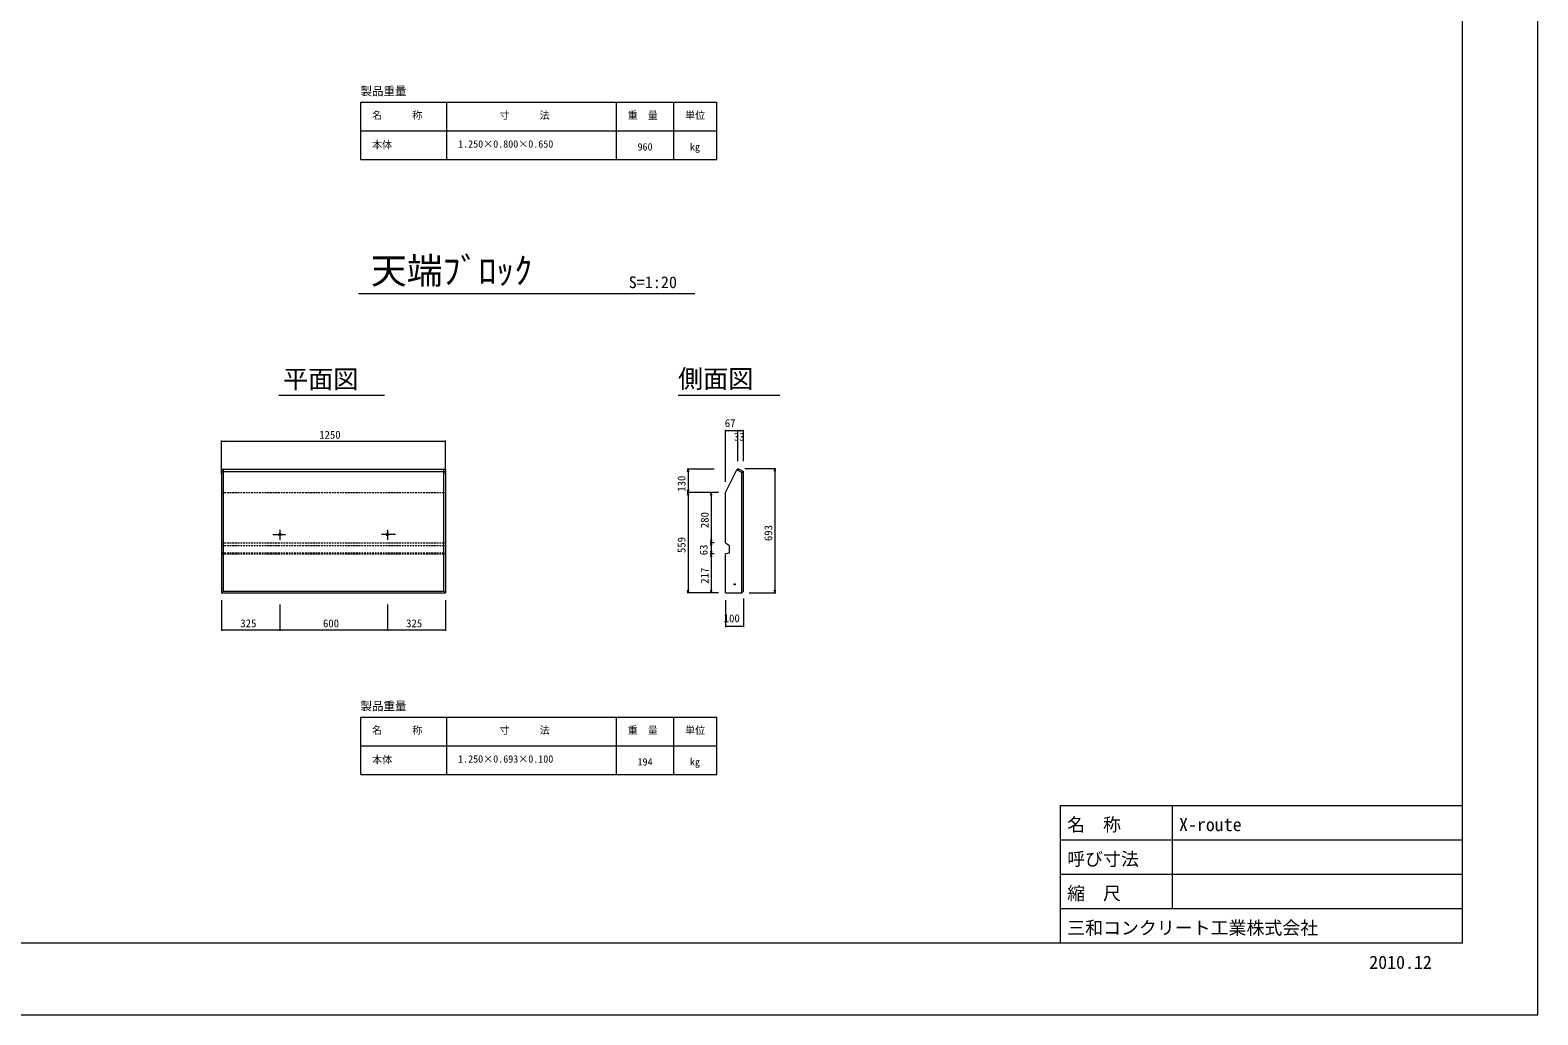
# Model space of a CAD drawing. Units: millimetres on the paper. Extents: x 2 to 843, y -1 to 593.
# Drawn here: x 422.7 to 843.2, y -0.7 to 273.9 of the extents above; entities that cross this region are included whole.
import ezdxf
from ezdxf.enums import TextEntityAlignment as Align

# ---------------------------------------------------------------- set-up
doc = ezdxf.new("R2010")
doc.units = ezdxf.units.MM
doc.linetypes.add('USER1', pattern=[0.75, 0.5, -0.25])
doc.linetypes.add('USER3', pattern=[31.62, 12.7, -6.3, 0.01, -6.3, 0.01, -6.3])
for name, color, linetype, lineweight in [('0_2', 7, 'Continuous', 18), ('D-STR-DIM（寸法）', 7, 'Continuous', 18), ('D-STR-HTXT（旗揚げ）', 4, 'Continuous', 18), ('D-STR-TXT（文字）', 7, 'Continuous', 18), ('D-STR（構造物外形線）', 1, 'Continuous', 18), ('D-TTL(外枠）', 2, 'Continuous', 18), ('D-TTL-LINE（枠内）', 2, 'Continuous', 18), ('DEFPOINTS_3', 8, 'Continuous', 18)]:
    doc.layers.add(name, color=color, linetype=linetype, lineweight=lineweight)
doc.layers.add('D-TTL-TXT（文字）', color=7, linetype='Continuous')
doc.styles.add('ＭＳ ゴシック', font='')
doc.styles.get('ＭＳ ゴシック').set_extended_font_data('MS Gothic')

msp = doc.modelspace()

# ---------------------------------------------------------------- linework, layer by layer
at = {"layer": '0_2'}
for p, q in [((616.681, 162.229), (617.431, 162.354)), ((617.431, 162.104), (616.681, 162.229)), ((619.29, 162.354), (620.04, 162.229)), ((620.04, 162.229), (619.29, 162.104)), ((620.04, 162.229), (620.79, 162.354)), ((620.79, 162.104), (620.04, 162.229)), ((620.931, 162.354), (621.681, 162.229)), ((621.681, 162.229), (620.931, 162.104)), ((476.075, 159.265), (476.825, 159.39)), ((476.825, 159.14), (476.075, 159.265)), ((537.825, 159.39), (538.575, 159.265)), ((538.575, 159.265), (537.825, 159.14)), ((606.062, 150.716), (606.187, 151.466)), ((606.187, 151.466), (606.312, 150.716)), ((630.263, 150.918), (630.388, 151.668)), ((630.388, 151.668), (630.513, 150.918)), ((606.187, 144.962), (606.062, 145.712)), ((606.062, 144.212), (606.187, 144.962)), ((606.312, 145.712), (606.187, 144.962)), ((606.187, 144.962), (606.312, 144.212)), ((612.503, 144.212), (612.628, 144.962)), ((612.628, 144.962), (612.753, 144.212)), ((612.628, 130.981), (612.503, 131.731)), ((612.503, 130.231), (612.628, 130.981)), ((612.753, 131.731), (612.628, 130.981)), ((612.628, 130.981), (612.753, 130.231)), ((612.628, 127.849), (612.503, 128.599)), ((612.503, 127.099), (612.628, 127.849)), ((612.753, 128.599), (612.628, 127.849)), ((612.628, 127.849), (612.753, 127.099)), ((606.187, 117.001), (606.062, 117.751)), ((606.312, 117.751), (606.187, 117.001)), ((612.628, 117.001), (612.503, 117.751)), ((612.753, 117.751), (612.628, 117.001)), ((630.388, 117.001), (630.263, 117.751)), ((630.513, 117.751), (630.388, 117.001)), ((476.075, 106.683), (476.825, 106.808)), ((476.825, 106.558), (476.075, 106.683)), ((491.575, 106.808), (492.325, 106.683)), ((492.325, 106.683), (491.575, 106.558)), ((492.325, 106.683), (493.075, 106.808)), ((493.075, 106.558), (492.325, 106.683)), ((521.575, 106.808), (522.325, 106.683)), ((522.325, 106.683), (521.575, 106.558)), ((522.325, 106.683), (523.075, 106.808)), ((523.075, 106.558), (522.325, 106.683)), ((537.825, 106.808), (538.575, 106.683)), ((538.575, 106.683), (537.825, 106.558)), ((616.681, 107.696), (617.431, 107.821)), ((617.431, 107.571), (616.681, 107.696)), ((620.931, 107.821), (621.681, 107.696)), ((621.681, 107.696), (620.931, 107.571))]:
    msp.add_line(p, q, dxfattribs=at)
at = {"layer": '0_2', "color": 9}
for p, q in [((616.681, 162.229), (616.781, 162.229)), ((620.04, 162.229), (619.94, 162.229)), ((620.04, 162.229), (620.14, 162.229)), ((621.681, 162.229), (621.581, 162.229)), ((476.075, 159.265), (476.175, 159.265)), ((538.575, 159.265), (538.475, 159.265)), ((606.187, 151.466), (606.187, 151.366)), ((630.388, 151.668), (630.388, 151.568)), ((606.187, 144.962), (606.187, 145.062)), ((606.187, 144.962), (606.187, 144.862)), ((612.628, 144.962), (612.628, 144.862)), ((612.628, 130.981), (612.628, 131.081)), ((612.628, 130.981), (612.628, 130.881)), ((612.628, 127.849), (612.628, 127.949)), ((612.628, 127.849), (612.628, 127.749)), ((606.187, 117.001), (606.187, 117.101)), ((612.628, 117.001), (612.628, 117.101)), ((630.388, 117.001), (630.388, 117.101)), ((476.075, 106.683), (476.175, 106.683)), ((492.325, 106.683), (492.225, 106.683)), ((492.325, 106.683), (492.425, 106.683)), ((522.325, 106.683), (522.225, 106.683)), ((522.325, 106.683), (522.425, 106.683)), ((538.575, 106.683), (538.475, 106.683)), ((616.681, 107.696), (616.781, 107.696)), ((621.681, 107.696), (621.581, 107.696))]:
    msp.add_line(p, q, dxfattribs=at)
at = {"layer": 'D-STR-DIM（寸法）'}
for p, q in [((616.681, 147.936), (616.681, 162.479)), ((616.781, 162.229), (619.94, 162.229)), ((620.04, 153.668), (620.04, 162.479)), ((620.04, 153.668), (620.04, 162.479)), ((620.14, 162.229), (621.581, 162.229)), ((621.681, 153.668), (621.681, 162.479)), ((476.075, 150.153), (476.075, 159.515)), ((476.175, 159.265), (538.475, 159.265)), ((538.575, 150.153), (538.575, 159.515)), ((613.431, 151.466), (605.937, 151.466)), ((622.04, 151.668), (630.638, 151.668)), ((630.388, 151.568), (630.388, 117.101)), ((606.187, 151.366), (606.187, 145.062)), ((613.431, 144.962), (605.937, 144.962)), ((614.681, 144.962), (605.937, 144.962)), ((606.187, 144.862), (606.187, 117.101)), ((613.431, 144.962), (612.378, 144.962)), ((612.628, 144.862), (612.628, 131.081)), ((613.431, 130.981), (612.378, 130.981)), ((613.431, 130.981), (612.378, 130.981)), ((612.628, 130.881), (612.628, 127.949)), ((613.431, 127.849), (612.378, 127.849)), ((613.431, 127.849), (612.378, 127.849)), ((612.628, 127.749), (612.628, 117.101)), ((476.075, 115.001), (476.075, 106.433)), ((492.325, 113.751), (492.325, 106.433)), ((492.325, 113.751), (492.325, 106.433)), ((522.325, 113.751), (522.325, 106.433)), ((522.325, 113.751), (522.325, 106.433)), ((538.575, 115.001), (538.575, 106.433)), ((614.681, 117.001), (605.937, 117.001)), ((612.681, 117.001), (612.378, 117.001)), ((616.681, 115.001), (616.681, 107.446)), ((621.681, 115.451), (621.681, 107.446)), ((623.231, 117.001), (630.638, 117.001)), ((476.175, 106.683), (492.225, 106.683)), ((492.425, 106.683), (522.225, 106.683)), ((522.425, 106.683), (538.475, 106.683)), ((616.781, 107.696), (621.581, 107.696))]:
    msp.add_line(p, q, dxfattribs=at)
at = {"layer": 'D-STR-HTXT（旗揚げ）'}
for p, q in [((514.937, 253.773), (614.215, 253.773)), ((514.937, 237.773), (514.937, 253.773)), ((538.937, 237.773), (538.937, 253.773)), ((586.215, 237.773), (586.215, 253.773)), ((602.215, 237.773), (602.215, 253.773)), ((602.215, 237.773), (602.215, 253.773)), ((614.215, 237.773), (614.215, 253.773)), ((514.937, 245.773), (614.215, 245.773)), ((514.937, 237.773), (614.215, 237.773)), ((514.937, 82.323), (614.215, 82.323)), ((514.937, 66.323), (514.937, 82.323)), ((538.937, 66.323), (538.937, 82.323)), ((586.215, 66.323), (586.215, 82.323)), ((602.215, 66.323), (602.215, 82.323)), ((602.215, 66.323), (602.215, 82.323)), ((614.215, 66.323), (614.215, 82.323)), ((514.937, 74.323), (614.215, 74.323)), ((514.937, 66.323), (614.215, 66.323))]:
    msp.add_line(p, q, dxfattribs=at)
at = {"layer": 'D-STR（構造物外形線）'}
for p, q in [((476.075, 151.466), (476.075, 117.001)), ((476.075, 151.466), (538.575, 151.466)), ((476.525, 151.466), (476.525, 117.451)), ((538.125, 117.451), (538.125, 151.466)), ((538.575, 151.466), (538.575, 117.001)), ((619.838, 151.265), (620.442, 151.466)), ((619.961, 151.511), (620.04, 151.668)), ((620.04, 151.668), (620.219, 151.578)), ((620.442, 151.466), (621.681, 150.845)), ((476.075, 150.845), (538.575, 150.845)), ((616.681, 144.962), (619.838, 151.265)), ((621.231, 150.568), (619.838, 151.265)), ((621.231, 150.568), (621.681, 150.845)), ((621.231, 117.001), (621.231, 150.568)), ((621.681, 117.451), (621.681, 150.845)), ((616.681, 130.981), (616.681, 144.962)), ((616.681, 130.981), (617.781, 130.151)), ((617.781, 128.099), (616.681, 127.849)), ((616.681, 117.001), (616.681, 127.849)), ((617.781, 128.099), (617.781, 130.151)), ((476.075, 117.001), (476.525, 117.451)), ((476.075, 117.001), (538.575, 117.001)), ((476.525, 117.451), (538.125, 117.451)), ((538.575, 117.001), (538.125, 117.451)), ((616.681, 117.001), (621.231, 117.001)), ((621.231, 117.001), (621.681, 117.451))]:
    msp.add_line(p, q, dxfattribs=at)
at = {"layer": 'D-STR（構造物外形線）', "linetype": 'USER1'}
for p, q in [((476.075, 144.962), (538.575, 144.962)), ((476.075, 130.981), (538.575, 130.981)), ((476.075, 130.151), (538.575, 130.151)), ((476.075, 128.185), (538.575, 128.185)), ((476.075, 127.914), (538.575, 127.914))]:
    msp.add_line(p, q, dxfattribs=at)
at = {"layer": 'D-STR（構造物外形線）', "linetype": 'USER3'}
for p, q in [((490.365, 133.276), (493.922, 133.276)), ((492.325, 134.529), (492.325, 131.762)), ((524.605, 133.276), (520.728, 133.276)), ((522.325, 134.529), (522.325, 131.762))]:
    msp.add_line(p, q, dxfattribs=at)
for centre in [(492.325, 133.276), (522.325, 133.276)]:
    msp.add_circle(centre, 0.3, dxfattribs=at)
at = {"layer": 'D-STR（構造物外形線）'}
for radius in [0.15, 0.1, 0.05]:
    msp.add_circle((619.181, 119.376), radius, dxfattribs=at)
at = {"layer": 'D-TTL(外枠）'}
for p, q in [((822.203, 19.348), (822.203, 573.348)), ((710.001, 57.748), (822.203, 57.748)), ((710.001, 57.748), (710.001, 19.348)), ((741.201, 57.748), (741.201, 28.948)), ((710.001, 48.148), (822.203, 48.148)), ((710.001, 38.548), (822.203, 38.548)), ((710.001, 28.948), (822.203, 28.948)), ((822.203, 19.348), (27.203, 19.348))]:
    msp.add_line(p, q, dxfattribs=at)
at = {"layer": 'D-TTL-LINE（枠内）'}
for p, q in [((514.248, 200.451), (608.066, 200.451)), ((492.045, 172.084), (521.519, 172.084)), ((603.456, 172.084), (631.801, 172.084))]:
    msp.add_line(p, q, dxfattribs=at)
at = {"layer": 'DEFPOINTS_3'}
for p, q in [((843.203, -0.652), (843.203, 593.348)), ((2.203, -0.652), (843.203, -0.652))]:
    msp.add_line(p, q, dxfattribs=at)

# ---------------------------------------------------------------- texts
at = {"layer": 'D-STR-DIM（寸法）', "style": 'ＭＳ ゴシック'}
for s, p in [('67', (616.434, 162.554)), ('1250', (503.312, 159.315)), ('33', (618.96, 158.746)), ('325', (481.307, 106.733)), ('600', (504.371, 106.733)), ('325', (527.557, 106.733)), ('100', (616.143, 108.137))]:
    msp.add_text(s, height=2.199, dxfattribs=at).set_placement(p, align=Align.BOTTOM_LEFT)
for s, p in [('130', (606.137, 145.176)), ('280', (612.578, 135.032)), ('693', (630.338, 131.418)), ('559', (606.137, 128.088)), ('63', (612.303, 127.473)), ('217', (612.578, 119.539))]:
    msp.add_text(s, height=2.199, rotation=90, dxfattribs=at).set_placement(p, align=Align.BOTTOM_LEFT)
at = {"layer": 'D-STR-TXT（文字）', "style": 'ＭＳ ゴシック'}
for s, height, p in [('製品重量', 2.346, (514.849, 254.993)), ('名\u3000\u3000\u3000称', 2.053, (518.075, 248.495)), ('寸\u3000\u3000\u3000法', 2.053, (553.604, 248.495)), ('重\u3000量', 2.053, (589.353, 248.495)), ('単位', 2.053, (605.353, 248.495)), ('本体', 2.053, (518.075, 240.283)), ('1.250×0.800×0.650', 2.053, (542.075, 240.495)), ('960', 2.053, (592.111, 239.695)), ('kg', 2.053, (606.716, 239.695)), ('製品重量', 2.346, (514.849, 83.544)), ('名\u3000\u3000\u3000称', 2.053, (518.075, 77.046)), ('寸\u3000\u3000\u3000法', 2.053, (553.604, 77.046)), ('重\u3000量', 2.053, (589.353, 77.046)), ('単位', 2.053, (605.353, 77.046)), ('本体', 2.053, (518.075, 68.834)), ('1.250×0.693×0.100', 2.053, (542.075, 69.046)), ('194', 2.053, (592.111, 68.246)), ('kg', 2.053, (606.716, 68.246))]:
    msp.add_text(s, height=height, dxfattribs=at).set_placement(p, align=Align.BOTTOM_LEFT)
at = {"layer": 'D-TTL-TXT（文字）', "style": 'ＭＳ ゴシック'}
for s, height, p in [('天端ﾌﾞﾛｯｸ', 7.331, (517.725, 200.951)), ('S=1:20', 3.299, (589.638, 200.951)), ('平面図', 5.132, (493.244, 172.467)), ('側面図', 5.132, (603.401, 172.579)), ('名\u3000称', 3.666, (711.932, 49.461)), ('X-route', 3.666, (743.132, 49.461)), ('呼び寸法', 3.666, (711.932, 39.861)), ('縮\u3000尺', 3.666, (711.932, 30.261)), ('三和コンクリート工業株式会社', 3.666, (711.932, 20.661)), ('2010.12', 3.666, (796.18, 11.061))]:
    msp.add_text(s, height=height, dxfattribs=at).set_placement(p, align=Align.BOTTOM_LEFT)

doc.saveas('drawing.dxf')
